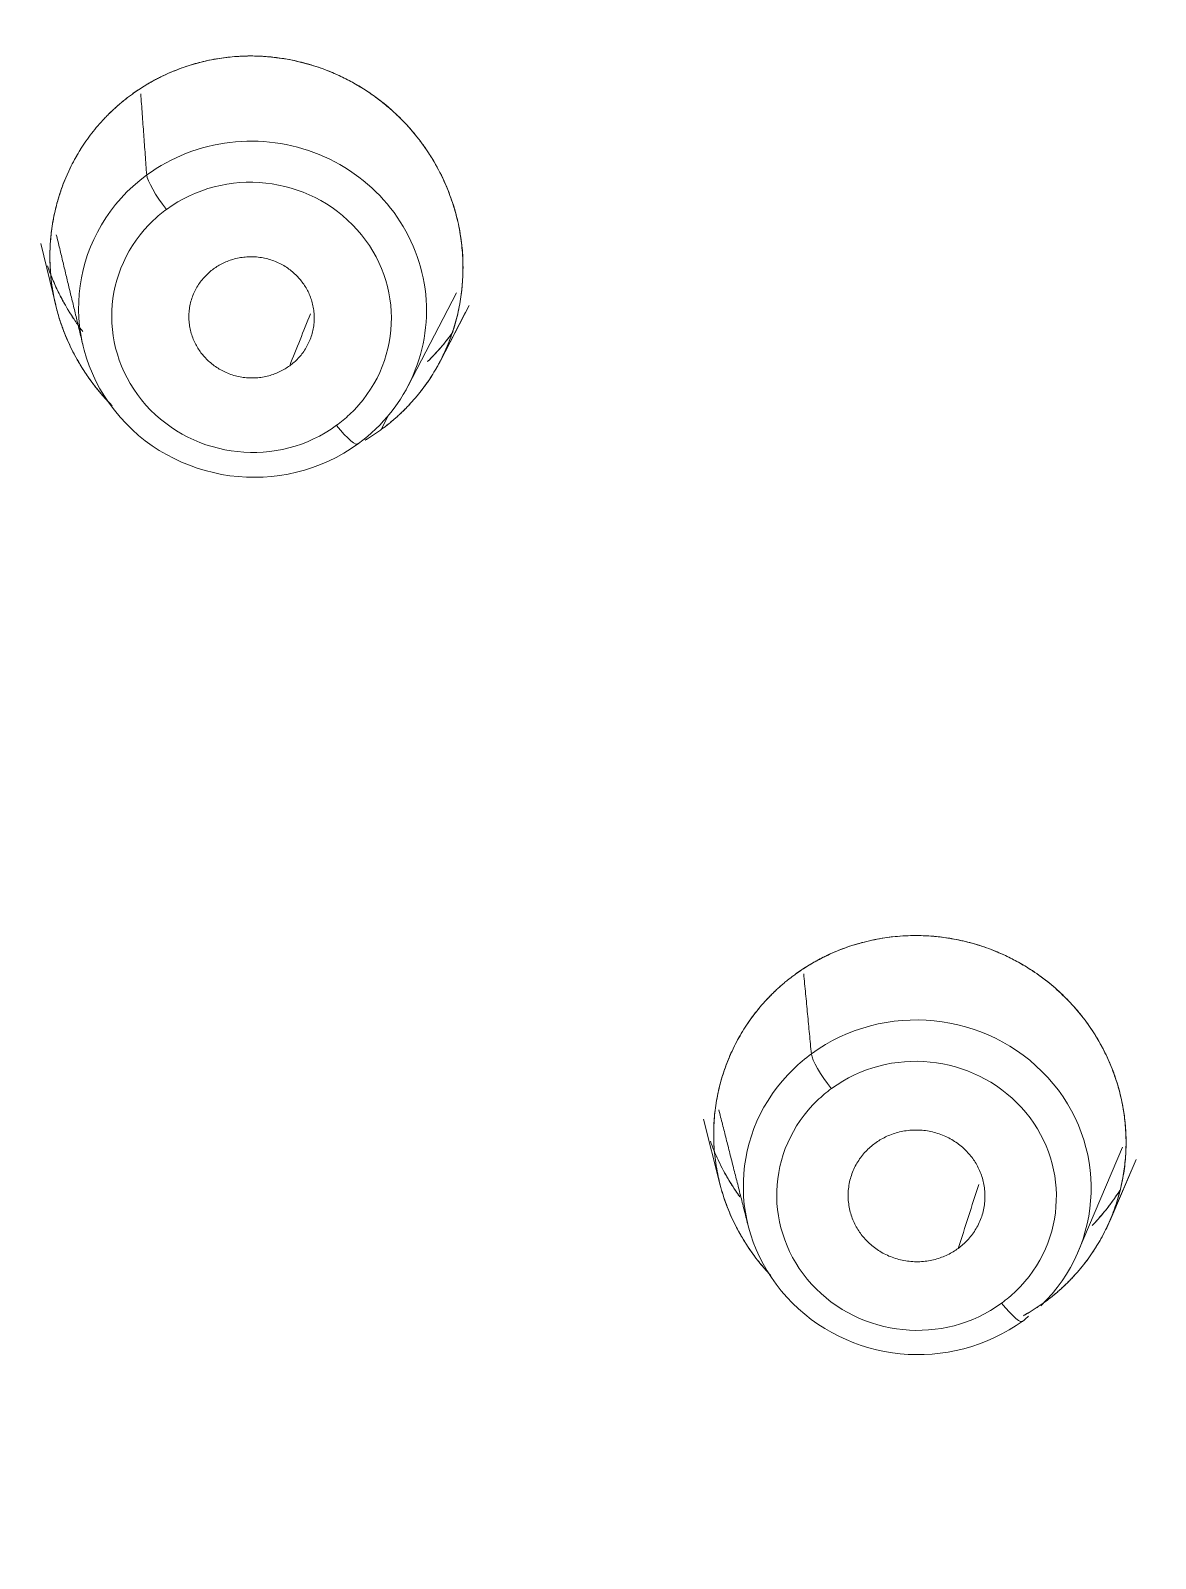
# Model space of a CAD drawing. Extents: x 6453 to 7582, y 0 to 827.
# Drawn here: x 6933.23 to 6943.08, y 513.7 to 527.08 of the extents above; entities that cross this region are included whole.
import ezdxf

# ---------------------------------------------------------------- set-up
doc = ezdxf.new("R2010")
doc.units = 0
doc.header["$LTSCALE"] = 30
doc.header["$MEASUREMENT"] = 0
doc.linetypes.add('HIDDEN2', pattern=[4.7625, 3.175, -1.5875])
doc.layers.add('1', color=7, linetype='CONTINUOUS')
doc.layers.add('2', color=1, linetype='HIDDEN2')

msp = doc.modelspace()

# ---------------------------------------------------------------- linework, layer by layer
at = {"layer": '1', "color": 7, "linetype": 'Continuous', "lineweight": 18}
for p, q in [((6933.317, 525.215), (6933.447, 524.675)), ((6933.317, 525.215), (6933.447, 524.675)), ((6936.535, 523.97), (6936.959, 524.785)), ((6936.818, 524.189), (6937.069, 524.672)), ((6936.818, 524.189), (6937.039, 524.614)), ((6936.811, 524.176), (6936.818, 524.189)), ((6936.302, 523.588), (6936.356, 523.703)), ((6936.302, 523.588), (6936.356, 523.703)), ((6936.356, 523.703), (6936.302, 523.588)), ((6936.356, 523.703), (6936.302, 523.588)), ((6939.124, 517.543), (6939.267, 516.978)), ((6939.124, 517.543), (6939.267, 516.978)), ((6942.407, 516.383), (6942.797, 517.298)), ((6942.684, 516.65), (6942.915, 517.191)), ((6942.689, 516.662), (6942.915, 517.191))]:
    msp.add_line(p, q, dxfattribs=at)
for centre, major_axis, ratio, start_param, end_param in [((6959.952, 496.519), (-59.628, 0), 0.953717, 3.141593, 6.283185), ((6959.952, 496.519), (-59.628, 0), 0.953717, 3.141593, 6.274276), ((6935.172, 524.64), (1.514, -0.185), 0.964895, 5.483605, 8.625198), ((6935.172, 524.64), (1.514, -0.185), 0.964895, 2.342013, 5.483605), ((6940.997, 516.947), (-1.52, 0.118), 0.961462, 2.434931, 5.440974), ((6940.997, 516.947), (-1.52, 0.118), 0.961462, 5.576523, 8.582567)]:
    msp.add_ellipse(centre, major_axis=major_axis, ratio=ratio, start_param=start_param, end_param=end_param, dxfattribs=at)
at = {"layer": '1', "color": 7, "linetype": 'Continuous', "lineweight": 13}
for centre, major_axis, ratio, start_param, end_param in [((6935.163, 524.569), (1.217, -0.149), 0.964895, 5.606381, 8.625198), ((6934.427, 525.593), (0.177, -0.242), 0.183058, 3.42653, 4.905143), ((6935.163, 524.569), (1.217, -0.149), 0.964895, 2.342013, 2.464788), ((6935.163, 524.569), (1.217, -0.149), 0.964895, 2.464788, 5.483605), ((6935.163, 524.569), (1.217, -0.149), 0.964895, 5.483605, 5.606381), ((6935.918, 523.701), (0.177, -0.242), 0.183058, 4.905143, 6.383756), ((6940.997, 516.947), (-1.52, 0.118), 0.961462, 5.440974, 5.576523), ((6940.252, 517.893), (-0.177, 0.242), 0.183058, 0.298315, 1.781003), ((6940.991, 516.872), (-1.222, 0.095), 0.961462, 2.434931, 5.440974), ((6940.991, 516.872), (-1.222, 0.095), 0.961462, 5.440974, 5.576523), ((6940.991, 516.872), (-1.222, 0.095), 0.961462, 5.576523, 8.582567), ((6940.991, 516.872), (-1.222, 0.095), 0.961462, 2.299381, 2.434931), ((6941.743, 516.014), (-0.177, 0.242), 0.183058, 1.781003, 3.263691)]:
    msp.add_ellipse(centre, major_axis=major_axis, ratio=ratio, start_param=start_param, end_param=end_param, dxfattribs=at)
at = {"layer": '1', "color": 7, "linetype": 'Continuous', "lineweight": 18}
for points, knots in [([(6962.419, 439.668), (6962.999, 439.691), (6964.676, 439.78), (6967.443, 440.04), (6970.703, 440.52), (6973.93, 441.172), (6977.115, 441.992), (6980.248, 442.979), (6983.318, 444.129), (6986.318, 445.439), (6989.237, 446.905), (6992.067, 448.523), (6994.799, 450.287), (6997.425, 452.192), (6999.937, 454.232), (7002.327, 456.402), (7004.588, 458.694), (7006.713, 461.101), (7008.695, 463.617), (7010.529, 466.233), (7012.208, 468.942), (7013.729, 471.735), (7015.085, 474.604), (7016.274, 477.54), (7017.291, 480.534), (7018.133, 483.576), (7018.799, 486.659), (7019.284, 489.772), (7019.59, 492.905), (7019.713, 496.05), (7019.655, 499.196), (7019.414, 502.335), (7018.993, 505.456), (7018.391, 508.55), (7017.612, 511.608), (7016.657, 514.62), (7015.53, 517.578), (7014.233, 520.471), (7012.77, 523.292), (7011.147, 526.031), (7009.368, 528.681), (7007.439, 531.234), (7005.364, 533.681), (7003.152, 536.015), (7000.807, 538.229), (6998.339, 540.316), (6995.753, 542.27), (6993.058, 544.085), (6990.263, 545.755), (6987.375, 547.276), (6984.403, 548.643), (6981.357, 549.85), (6978.245, 550.896), (6975.078, 551.776), (6971.865, 552.489), (6968.616, 553.031), (6965.34, 553.401), (6962.047, 553.598), (6958.749, 553.622), (6955.453, 553.471), (6952.172, 553.148), (6948.914, 552.652), (6945.69, 551.986), (6942.51, 551.151), (6939.382, 550.149), (6936.317, 548.985), (6933.324, 547.661), (6930.413, 546.181), (6927.591, 544.551), (6924.868, 542.774), (6922.252, 540.857), (6919.75, 538.805), (6917.371, 536.624), (6915.122, 534.322), (6913.01, 531.904), (6911.04, 529.379), (6909.22, 526.755), (6907.554, 524.038), (6906.048, 521.238), (6904.706, 518.363), (6903.532, 515.422), (6902.531, 512.423), (6901.704, 509.377), (6901.055, 506.291), (6900.585, 503.176), (6900.295, 500.041), (6900.188, 496.896), (6900.263, 493.75), (6900.519, 490.612), (6900.956, 487.493), (6901.573, 484.402), (6902.368, 481.348), (6903.339, 478.34), (6904.481, 475.388), (6905.793, 472.5), (6907.27, 469.686), (6908.907, 466.954), (6910.699, 464.313), (6912.642, 461.769), (6914.729, 459.332), (6916.953, 457.008), (6919.309, 454.805), (6921.788, 452.73), (6924.384, 450.788), (6927.088, 448.985), (6929.892, 447.328), (6932.788, 445.82), (6935.766, 444.468), (6938.818, 443.274), (6941.935, 442.243), (6945.107, 441.377), (6948.323, 440.68), (6951.575, 440.153), (6954.634, 439.822), (6956.606, 439.702), (6957.484, 439.668)], [0, 0, 0, 0, 0.004702, 0.013606, 0.022511, 0.031416, 0.040321, 0.049226, 0.058131, 0.067035, 0.07594, 0.084844, 0.093748, 0.102652, 0.111556, 0.120459, 0.129362, 0.138265, 0.147168, 0.15607, 0.164972, 0.173874, 0.182775, 0.191676, 0.200577, 0.209478, 0.218378, 0.227279, 0.236179, 0.245079, 0.253978, 0.262878, 0.271778, 0.280678, 0.289578, 0.298478, 0.307379, 0.316279, 0.32518, 0.334081, 0.342982, 0.351884, 0.360785, 0.369687, 0.37859, 0.387493, 0.396396, 0.405299, 0.414202, 0.423106, 0.43201, 0.440914, 0.449818, 0.458723, 0.467628, 0.476532, 0.485437, 0.494342, 0.503247, 0.512152, 0.521057, 0.529962, 0.538867, 0.547772, 0.556677, 0.565582, 0.574486, 0.583391, 0.592295, 0.601199, 0.610103, 0.619007, 0.62791, 0.636813, 0.645716, 0.654619, 0.663521, 0.672423, 0.681325, 0.690226, 0.699127, 0.708028, 0.716929, 0.725829, 0.734729, 0.743629, 0.752529, 0.761429, 0.770329, 0.779229, 0.788129, 0.797029, 0.805929, 0.814829, 0.82373, 0.832631, 0.841532, 0.850433, 0.859334, 0.868236, 0.877138, 0.886041, 0.894944, 0.903847, 0.91275, 0.921653, 0.930557, 0.939461, 0.948365, 0.95727, 0.966174, 0.975079, 0.983983, 0.992888, 1, 1, 1, 1]), ([(6995.778, 451.033), (6996.33, 451.416), (6997.748, 452.443), (6999.935, 454.234), (7002.327, 456.401), (7004.588, 458.694), (7006.713, 461.101), (7008.695, 463.617), (7010.529, 466.233), (7012.208, 468.942), (7013.729, 471.735), (7015.085, 474.604), (7016.274, 477.54), (7017.291, 480.534), (7018.133, 483.576), (7018.799, 486.659), (7019.284, 489.772), (7019.59, 492.905), (7019.713, 496.05), (7019.655, 499.196), (7019.414, 502.335), (7018.993, 505.456), (7018.391, 508.55), (7017.612, 511.608), (7016.657, 514.62), (7015.53, 517.578), (7014.233, 520.471), (7012.77, 523.292), (7011.147, 526.031), (7009.368, 528.681), (7007.439, 531.234), (7005.364, 533.681), (7003.152, 536.015), (7000.807, 538.229), (6998.339, 540.316), (6995.753, 542.27), (6993.058, 544.085), (6990.263, 545.755), (6987.375, 547.276), (6984.403, 548.643), (6981.357, 549.85), (6978.245, 550.896), (6975.078, 551.776), (6971.865, 552.489), (6968.616, 553.031), (6965.34, 553.401), (6962.047, 553.598), (6958.749, 553.622), (6955.453, 553.471), (6952.172, 553.148), (6948.914, 552.652), (6945.69, 551.986), (6942.51, 551.151), (6939.382, 550.149), (6936.317, 548.985), (6933.324, 547.661), (6930.413, 546.181), (6927.591, 544.551), (6924.868, 542.774), (6922.252, 540.857), (6919.75, 538.805), (6917.371, 536.624), (6915.122, 534.322), (6913.01, 531.904), (6911.04, 529.379), (6909.22, 526.755), (6907.554, 524.038), (6906.048, 521.238), (6904.706, 518.363), (6903.532, 515.422), (6902.531, 512.423), (6901.704, 509.377), (6901.055, 506.291), (6900.585, 503.176), (6900.295, 500.041), (6900.188, 496.896), (6900.263, 493.75), (6900.519, 490.612), (6900.956, 487.493), (6901.573, 484.402), (6902.368, 481.348), (6903.339, 478.34), (6904.481, 475.388), (6905.793, 472.5), (6907.27, 469.686), (6908.907, 466.954), (6910.699, 464.313), (6912.642, 461.769), (6914.729, 459.332), (6916.954, 457.009), (6919.307, 454.804), (6921.793, 452.736), (6923.685, 451.284), (6924.774, 450.56), (6924.962, 450.437)], [0, 0, 0, 0, 0.006833, 0.017845, 0.028856, 0.039868, 0.050878, 0.061889, 0.072899, 0.083908, 0.094918, 0.105926, 0.116935, 0.127943, 0.138951, 0.149959, 0.160966, 0.171973, 0.18298, 0.193987, 0.204994, 0.216001, 0.227008, 0.238016, 0.249023, 0.26003, 0.271038, 0.282046, 0.293055, 0.304063, 0.315072, 0.326082, 0.337091, 0.348102, 0.359112, 0.370123, 0.381134, 0.392146, 0.403157, 0.414169, 0.425182, 0.436194, 0.447207, 0.45822, 0.469233, 0.480246, 0.491259, 0.502272, 0.513286, 0.524299, 0.535313, 0.546326, 0.557339, 0.568352, 0.579365, 0.590378, 0.601391, 0.612403, 0.623416, 0.634428, 0.645439, 0.656451, 0.667462, 0.678472, 0.689483, 0.700493, 0.711502, 0.722512, 0.73352, 0.744529, 0.755537, 0.766545, 0.777553, 0.78856, 0.799567, 0.810574, 0.821581, 0.832588, 0.843595, 0.854602, 0.865609, 0.876617, 0.887624, 0.898632, 0.90964, 0.920649, 0.931657, 0.942666, 0.953676, 0.964686, 0.975696, 0.986706, 0.997717, 1, 1, 1, 1]), ([(6934.11, 526.52), (6934.116, 526.524), (6934.127, 526.532), (6934.145, 526.545), (6934.163, 526.557), (6934.181, 526.569), (6934.199, 526.581), (6934.217, 526.592), (6934.236, 526.604), (6934.254, 526.615), (6934.273, 526.626), (6934.292, 526.636), (6934.311, 526.647), (6934.33, 526.657), (6934.35, 526.667), (6934.369, 526.677), (6934.389, 526.686), (6934.429, 526.705), (6934.49, 526.731), (6934.573, 526.762), (6934.658, 526.789), (6934.774, 526.82), (6934.923, 526.847), (6935.106, 526.862), (6935.291, 526.857), (6935.537, 526.825), (6935.835, 526.742), (6936.11, 526.601), (6936.308, 526.458), (6936.447, 526.337), (6936.573, 526.203), (6936.685, 526.058), (6936.782, 525.904), (6936.862, 525.743), (6936.926, 525.577), (6936.973, 525.409), (6937.004, 525.24), (6937.018, 525.07), (6937.015, 524.899), (6936.997, 524.728), (6936.963, 524.559), (6936.912, 524.395), (6936.846, 524.238), (6936.778, 524.112), (6936.716, 524.017), (6936.667, 523.947), (6936.614, 523.88), (6936.568, 523.828), (6936.531, 523.788), (6936.504, 523.761), (6936.477, 523.734), (6936.449, 523.708), (6936.421, 523.683), (6936.392, 523.658), (6936.363, 523.634), (6936.333, 523.611), (6936.312, 523.596), (6936.302, 523.588)], [0, 0, 0, 0, 0.003842, 0.007683, 0.011523, 0.015363, 0.019203, 0.023044, 0.026887, 0.030731, 0.034577, 0.038427, 0.04228, 0.046136, 0.049998, 0.053864, 0.057735, 0.061612, 0.077337, 0.093022, 0.108703, 0.124414, 0.156734, 0.188882, 0.221179, 0.253947, 0.318961, 0.382775, 0.414658, 0.44671, 0.479079, 0.510956, 0.542579, 0.574412, 0.605411, 0.636029, 0.666086, 0.696092, 0.726326, 0.756672, 0.787413, 0.817744, 0.847972, 0.87841, 0.893597, 0.908758, 0.923932, 0.939159, 0.945952, 0.952729, 0.959493, 0.966247, 0.972995, 0.979741, 0.986488, 0.99324, 1, 1, 1, 1]), ([(6934.11, 526.52), (6934.116, 526.524), (6934.127, 526.532), (6934.145, 526.545), (6934.163, 526.557), (6934.181, 526.569), (6934.199, 526.581), (6934.217, 526.592), (6934.236, 526.604), (6934.254, 526.615), (6934.273, 526.626), (6934.292, 526.636), (6934.311, 526.647), (6934.33, 526.657), (6934.35, 526.667), (6934.369, 526.677), (6934.389, 526.686), (6934.429, 526.705), (6934.49, 526.731), (6934.573, 526.762), (6934.658, 526.789), (6934.774, 526.82), (6934.923, 526.847), (6935.106, 526.862), (6935.291, 526.857), (6935.537, 526.825), (6935.835, 526.742), (6936.11, 526.601), (6936.308, 526.458), (6936.447, 526.337), (6936.573, 526.203), (6936.685, 526.058), (6936.782, 525.904), (6936.862, 525.743), (6936.926, 525.577), (6936.973, 525.409), (6937.004, 525.24), (6937.018, 525.07), (6937.015, 524.899), (6936.997, 524.728), (6936.963, 524.559), (6936.912, 524.395), (6936.846, 524.238), (6936.778, 524.112), (6936.716, 524.017), (6936.667, 523.947), (6936.614, 523.88), (6936.568, 523.828), (6936.531, 523.788), (6936.504, 523.761), (6936.477, 523.734), (6936.449, 523.708), (6936.421, 523.683), (6936.392, 523.658), (6936.363, 523.634), (6936.333, 523.611), (6936.312, 523.596), (6936.302, 523.588)], [0, 0, 0, 0, 0.003842, 0.007683, 0.011523, 0.015363, 0.019203, 0.023044, 0.026887, 0.030731, 0.034577, 0.038427, 0.04228, 0.046136, 0.049998, 0.053864, 0.057735, 0.061612, 0.077337, 0.093022, 0.108703, 0.124414, 0.156734, 0.188882, 0.221179, 0.253947, 0.318961, 0.382775, 0.414658, 0.44671, 0.479079, 0.510956, 0.542579, 0.574412, 0.605411, 0.636029, 0.666086, 0.696092, 0.726326, 0.756672, 0.787413, 0.817744, 0.847972, 0.87841, 0.893597, 0.908758, 0.923932, 0.939159, 0.945952, 0.952729, 0.959493, 0.966247, 0.972995, 0.979741, 0.986488, 0.99324, 1, 1, 1, 1]), ([(6936.302, 523.588), (6936.308, 523.592), (6936.319, 523.6), (6936.336, 523.613), (6936.352, 523.626), (6936.369, 523.639), (6936.385, 523.653), (6936.401, 523.666), (6936.417, 523.68), (6936.433, 523.694), (6936.449, 523.708), (6936.465, 523.723), (6936.48, 523.737), (6936.495, 523.752), (6936.51, 523.767), (6936.525, 523.782), (6936.54, 523.798), (6936.569, 523.829), (6936.612, 523.878), (6936.666, 523.946), (6936.716, 524.016), (6936.776, 524.11), (6936.843, 524.233), (6936.909, 524.389), (6936.962, 524.555), (6936.996, 524.72), (6937.014, 524.884), (6937.018, 525.05), (6937.005, 525.226), (6936.976, 525.396), (6936.929, 525.569), (6936.862, 525.746), (6936.79, 525.887), (6936.727, 525.991), (6936.691, 526.046), (6936.654, 526.097), (6936.615, 526.148), (6936.566, 526.208), (6936.506, 526.275), (6936.438, 526.342), (6936.36, 526.414), (6936.264, 526.49), (6936.159, 526.563), (6936.047, 526.63), (6935.932, 526.688), (6935.797, 526.745), (6935.645, 526.795), (6935.491, 526.83), (6935.351, 526.85), (6935.216, 526.86), (6935.071, 526.859), (6934.944, 526.848), (6934.847, 526.833), (6934.775, 526.819), (6934.704, 526.802), (6934.609, 526.775), (6934.492, 526.734), (6934.388, 526.687), (6934.32, 526.652), (6934.283, 526.632), (6934.247, 526.611), (6934.212, 526.589), (6934.177, 526.567), (6934.143, 526.544), (6934.121, 526.528), (6934.11, 526.52)], [0, 0, 0, 0, 0.003718, 0.007442, 0.011172, 0.014908, 0.01865, 0.022398, 0.026152, 0.029912, 0.033678, 0.037451, 0.041229, 0.045013, 0.048804, 0.052601, 0.056404, 0.060213, 0.075562, 0.090903, 0.106236, 0.121564, 0.150723, 0.180683, 0.211788, 0.24327, 0.270324, 0.299188, 0.331211, 0.363876, 0.39005, 0.425478, 0.463229, 0.473394, 0.488926, 0.49775, 0.506324, 0.522855, 0.5385, 0.553185, 0.572821, 0.594131, 0.61712, 0.639697, 0.662303, 0.684936, 0.716041, 0.74609, 0.768221, 0.79008, 0.817577, 0.844268, 0.857153, 0.869792, 0.882788, 0.89593, 0.922298, 0.948559, 0.955995, 0.963402, 0.970779, 0.978128, 0.985448, 0.992738, 1, 1, 1, 1]), ([(6936.302, 523.588), (6936.308, 523.592), (6936.319, 523.6), (6936.336, 523.613), (6936.352, 523.626), (6936.369, 523.639), (6936.385, 523.653), (6936.401, 523.666), (6936.417, 523.68), (6936.433, 523.694), (6936.449, 523.708), (6936.465, 523.723), (6936.48, 523.737), (6936.495, 523.752), (6936.51, 523.767), (6936.525, 523.782), (6936.54, 523.798), (6936.569, 523.829), (6936.612, 523.878), (6936.666, 523.946), (6936.716, 524.016), (6936.776, 524.11), (6936.843, 524.233), (6936.909, 524.389), (6936.962, 524.555), (6936.996, 524.72), (6937.014, 524.884), (6937.018, 525.05), (6937.005, 525.226), (6936.976, 525.396), (6936.929, 525.569), (6936.862, 525.746), (6936.79, 525.887), (6936.727, 525.991), (6936.691, 526.046), (6936.654, 526.097), (6936.615, 526.148), (6936.566, 526.208), (6936.506, 526.275), (6936.438, 526.342), (6936.36, 526.414), (6936.264, 526.49), (6936.159, 526.563), (6936.047, 526.63), (6935.932, 526.688), (6935.797, 526.745), (6935.645, 526.795), (6935.491, 526.83), (6935.351, 526.85), (6935.216, 526.86), (6935.071, 526.859), (6934.944, 526.848), (6934.847, 526.833), (6934.775, 526.819), (6934.704, 526.802), (6934.609, 526.775), (6934.492, 526.734), (6934.388, 526.687), (6934.32, 526.652), (6934.283, 526.632), (6934.247, 526.611), (6934.212, 526.589), (6934.177, 526.567), (6934.143, 526.544), (6934.121, 526.528), (6934.11, 526.52)], [0, 0, 0, 0, 0.003718, 0.007442, 0.011172, 0.014908, 0.01865, 0.022398, 0.026152, 0.029912, 0.033678, 0.037451, 0.041229, 0.045013, 0.048804, 0.052601, 0.056404, 0.060213, 0.075562, 0.090903, 0.106236, 0.121564, 0.150723, 0.180683, 0.211788, 0.24327, 0.270324, 0.299188, 0.331211, 0.363876, 0.39005, 0.425478, 0.463229, 0.473394, 0.488926, 0.49775, 0.506324, 0.522855, 0.5385, 0.553185, 0.572821, 0.594131, 0.61712, 0.639697, 0.662303, 0.684936, 0.716041, 0.74609, 0.768221, 0.79008, 0.817577, 0.844268, 0.857153, 0.869792, 0.882788, 0.89593, 0.922298, 0.948559, 0.955995, 0.963402, 0.970779, 0.978128, 0.985448, 0.992738, 1, 1, 1, 1]), ([(6933.892, 523.846), (6933.891, 523.848), (6933.848, 523.894), (6933.769, 523.989), (6933.666, 524.14), (6933.577, 524.302), (6933.505, 524.472), (6933.45, 524.648), (6933.414, 524.828), (6933.395, 525.008), (6933.395, 525.189), (6933.413, 525.367), (6933.448, 525.542), (6933.5, 525.71), (6933.567, 525.871), (6933.637, 525.999), (6933.699, 526.095), (6933.749, 526.165), (6933.802, 526.232), (6933.849, 526.285), (6933.888, 526.327), (6933.917, 526.356), (6933.948, 526.386), (6933.979, 526.414), (6934.011, 526.442), (6934.043, 526.468), (6934.076, 526.495), (6934.098, 526.511), (6934.11, 526.52)], [0, 0, 0, 0, 0.001958, 0.0613, 0.121262, 0.18174, 0.242248, 0.302704, 0.362722, 0.422891, 0.482177, 0.541604, 0.60024, 0.658756, 0.716528, 0.774344, 0.802814, 0.831226, 0.859639, 0.888112, 0.902136, 0.916135, 0.930116, 0.944087, 0.958053, 0.972023, 0.986003, 1, 1, 1, 1]), ([(6934.11, 526.52), (6934.104, 526.516), (6934.093, 526.507), (6934.076, 526.495), (6934.06, 526.482), (6934.044, 526.469), (6934.027, 526.456), (6934.011, 526.442), (6933.996, 526.428), (6933.98, 526.415), (6933.964, 526.4), (6933.949, 526.386), (6933.933, 526.372), (6933.918, 526.357), (6933.903, 526.342), (6933.888, 526.327), (6933.874, 526.312), (6933.844, 526.28), (6933.802, 526.232), (6933.749, 526.165), (6933.699, 526.095), (6933.638, 526.001), (6933.57, 525.876), (6933.502, 525.717), (6933.449, 525.547), (6933.414, 525.377), (6933.396, 525.209), (6933.394, 525.034), (6933.41, 524.845), (6933.445, 524.672), (6933.487, 524.527), (6933.53, 524.412), (6933.574, 524.314), (6933.619, 524.225), (6933.671, 524.135), (6933.723, 524.055), (6933.768, 523.995), (6933.796, 523.958), (6933.831, 523.915), (6933.879, 523.86), (6933.92, 523.816), (6933.942, 523.794)], [0, 0, 0, 0, 0.006745, 0.013501, 0.020268, 0.027046, 0.033834, 0.040633, 0.047443, 0.054264, 0.061095, 0.067938, 0.074791, 0.081655, 0.08853, 0.095416, 0.102312, 0.10922, 0.137044, 0.164859, 0.192665, 0.220463, 0.274523, 0.330379, 0.388638, 0.447845, 0.497995, 0.55309, 0.616428, 0.681241, 0.722444, 0.761846, 0.799452, 0.825433, 0.857777, 0.898647, 0.917162, 0.929698, 0.942761, 0.970538, 1, 1, 1, 1]), ([(6933.892, 523.846), (6933.891, 523.848), (6933.848, 523.894), (6933.769, 523.989), (6933.666, 524.14), (6933.577, 524.302), (6933.505, 524.472), (6933.45, 524.648), (6933.414, 524.828), (6933.395, 525.008), (6933.395, 525.189), (6933.413, 525.367), (6933.448, 525.542), (6933.5, 525.71), (6933.567, 525.871), (6933.637, 525.999), (6933.699, 526.095), (6933.749, 526.165), (6933.802, 526.232), (6933.849, 526.285), (6933.888, 526.327), (6933.917, 526.356), (6933.948, 526.386), (6933.979, 526.414), (6934.011, 526.442), (6934.043, 526.468), (6934.076, 526.495), (6934.098, 526.511), (6934.11, 526.52)], [0, 0, 0, 0, 0.001958, 0.0613, 0.121262, 0.18174, 0.242248, 0.302704, 0.362722, 0.422891, 0.482177, 0.541604, 0.60024, 0.658756, 0.716528, 0.774344, 0.802814, 0.831226, 0.859639, 0.888112, 0.902136, 0.916135, 0.930116, 0.944087, 0.958053, 0.972023, 0.986003, 1, 1, 1, 1]), ([(6934.11, 526.52), (6934.104, 526.516), (6934.093, 526.507), (6934.076, 526.495), (6934.06, 526.482), (6934.044, 526.469), (6934.027, 526.456), (6934.011, 526.442), (6933.996, 526.428), (6933.98, 526.415), (6933.964, 526.4), (6933.949, 526.386), (6933.933, 526.372), (6933.918, 526.357), (6933.903, 526.342), (6933.888, 526.327), (6933.874, 526.312), (6933.844, 526.28), (6933.802, 526.232), (6933.749, 526.165), (6933.699, 526.095), (6933.638, 526.001), (6933.57, 525.876), (6933.502, 525.717), (6933.449, 525.547), (6933.414, 525.377), (6933.396, 525.209), (6933.394, 525.034), (6933.41, 524.845), (6933.445, 524.672), (6933.487, 524.527), (6933.53, 524.412), (6933.574, 524.314), (6933.619, 524.225), (6933.671, 524.135), (6933.723, 524.055), (6933.768, 523.995), (6933.796, 523.958), (6933.831, 523.915), (6933.879, 523.86), (6933.92, 523.816), (6933.942, 523.794)], [0, 0, 0, 0, 0.006745, 0.013501, 0.020268, 0.027046, 0.033834, 0.040633, 0.047443, 0.054264, 0.061095, 0.067938, 0.074791, 0.081655, 0.08853, 0.095416, 0.102312, 0.10922, 0.137044, 0.164859, 0.192665, 0.220463, 0.274523, 0.330379, 0.388638, 0.447845, 0.497995, 0.55309, 0.616428, 0.681241, 0.722444, 0.761846, 0.799452, 0.825433, 0.857777, 0.898647, 0.917162, 0.929698, 0.942761, 0.970538, 1, 1, 1, 1]), ([(6933.374, 525.02), (6933.382, 524.997), (6933.406, 524.932), (6933.434, 524.868), (6933.453, 524.826)], [0, 0, 0, 0, 0.346536, 1, 1, 1, 1]), ([(6933.41, 524.924), (6933.435, 524.863), (6933.492, 524.741), (6933.561, 524.623), (6933.599, 524.565), (6933.599, 524.565)], [0, 0, 0, 0, 0.488032, 0.995532, 1, 1, 1, 1]), ([(6933.526, 524.683), (6933.521, 524.693), (6933.51, 524.713), (6933.498, 524.735), (6933.488, 524.754), (6933.473, 524.784), (6933.458, 524.816), (6933.445, 524.842), (6933.444, 524.846)], [0, 0, 0, 0, 0.176492, 0.379526, 0.415448, 0.518926, 0.931237, 1, 1, 1, 1]), ([(6933.683, 524.445), (6933.681, 524.448), (6933.669, 524.465), (6933.635, 524.511), (6933.585, 524.584), (6933.531, 524.673), (6933.488, 524.753), (6933.463, 524.805), (6933.452, 524.827)], [0, 0, 0, 0, 0.018697, 0.142739, 0.383974, 0.615233, 0.835544, 1, 1, 1, 1]), ([(6936.705, 524.181), (6936.708, 524.184), (6936.716, 524.192), (6936.73, 524.206), (6936.745, 524.222), (6936.761, 524.238), (6936.793, 524.272), (6936.84, 524.325), (6936.89, 524.389), (6936.92, 524.429), (6936.93, 524.444)], [0, 0, 0, 0, 0.037137, 0.101202, 0.165336, 0.22955, 0.293853, 0.569942, 0.845323, 1, 1, 1, 1]), ([(6936.705, 524.181), (6936.709, 524.185), (6936.718, 524.194), (6936.732, 524.208), (6936.748, 524.224), (6936.779, 524.256), (6936.824, 524.307), (6936.876, 524.37), (6936.906, 524.411), (6936.919, 524.428)], [0, 0, 0, 0, 0.046803, 0.115427, 0.184113, 0.252871, 0.530414, 0.807256, 1, 1, 1, 1]), ([(6936.302, 523.588), (6936.296, 523.584), (6936.285, 523.575), (6936.267, 523.563), (6936.25, 523.551), (6936.232, 523.539), (6936.214, 523.527), (6936.196, 523.516), (6936.177, 523.505), (6936.165, 523.497), (6936.159, 523.494)], [0, 0, 0, 0, 0.125412, 0.250727, 0.375966, 0.50115, 0.626301, 0.751439, 0.876585, 1, 1, 1, 1]), ([(6936.159, 523.494), (6936.16, 523.494), (6936.172, 523.502), (6936.197, 523.517), (6936.233, 523.54), (6936.268, 523.563), (6936.291, 523.58), (6936.302, 523.588)], [0, 0, 0, 0, 0.009287, 0.258144, 0.506212, 0.753496, 1, 1, 1, 1]), ([(6936.302, 523.588), (6936.296, 523.584), (6936.285, 523.575), (6936.267, 523.563), (6936.25, 523.551), (6936.232, 523.539), (6936.214, 523.527), (6936.196, 523.516), (6936.177, 523.505), (6936.165, 523.497), (6936.159, 523.494)], [0, 0, 0, 0, 0.125412, 0.250727, 0.375966, 0.50115, 0.626301, 0.751439, 0.876585, 1, 1, 1, 1]), ([(6936.159, 523.494), (6936.16, 523.494), (6936.172, 523.502), (6936.197, 523.517), (6936.233, 523.54), (6936.268, 523.563), (6936.291, 523.58), (6936.302, 523.588)], [0, 0, 0, 0, 0.009287, 0.258144, 0.506212, 0.753496, 1, 1, 1, 1]), ([(6942.118, 515.944), (6942.123, 515.948), (6942.135, 515.956), (6942.151, 515.969), (6942.168, 515.982), (6942.184, 515.995), (6942.201, 516.008), (6942.217, 516.022), (6942.233, 516.036), (6942.249, 516.05), (6942.265, 516.064), (6942.28, 516.078), (6942.296, 516.093), (6942.311, 516.108), (6942.326, 516.123), (6942.341, 516.138), (6942.356, 516.154), (6942.385, 516.185), (6942.428, 516.234), (6942.481, 516.302), (6942.532, 516.372), (6942.591, 516.465), (6942.657, 516.586), (6942.722, 516.739), (6942.773, 516.901), (6942.807, 517.063), (6942.825, 517.223), (6942.829, 517.386), (6942.816, 517.56), (6942.787, 517.726), (6942.74, 517.896), (6942.674, 518.069), (6942.601, 518.208), (6942.539, 518.309), (6942.501, 518.365), (6942.463, 518.417), (6942.422, 518.47), (6942.372, 518.529), (6942.313, 518.592), (6942.233, 518.671), (6942.121, 518.766), (6941.986, 518.86), (6941.857, 518.935), (6941.742, 518.991), (6941.61, 519.045), (6941.462, 519.092), (6941.308, 519.126), (6941.165, 519.145), (6940.976, 519.157), (6940.735, 519.144), (6940.518, 519.096), (6940.38, 519.05), (6940.31, 519.024), (6940.24, 518.995), (6940.182, 518.967), (6940.135, 518.943), (6940.098, 518.922), (6940.062, 518.901), (6940.026, 518.879), (6939.991, 518.857), (6939.956, 518.833), (6939.934, 518.817), (6939.923, 518.809)], [0, 0, 0, 0, 0.003751, 0.007509, 0.011272, 0.015042, 0.018818, 0.0226, 0.026388, 0.030183, 0.033983, 0.03779, 0.041603, 0.045423, 0.049248, 0.05308, 0.056918, 0.060762, 0.076255, 0.091738, 0.107213, 0.122681, 0.151593, 0.181286, 0.212094, 0.243267, 0.270317, 0.299133, 0.33105, 0.363575, 0.389412, 0.425393, 0.462562, 0.472658, 0.488638, 0.498103, 0.507115, 0.524004, 0.539274, 0.552815, 0.583173, 0.61682, 0.639363, 0.661835, 0.684235, 0.71456, 0.743407, 0.767061, 0.790549, 0.843621, 0.894232, 0.907608, 0.920969, 0.934316, 0.947649, 0.955208, 0.96274, 0.970246, 0.977724, 0.985176, 0.992602, 1, 1, 1, 1]), ([(6942.118, 515.944), (6942.123, 515.948), (6942.135, 515.956), (6942.151, 515.969), (6942.168, 515.982), (6942.184, 515.995), (6942.201, 516.008), (6942.217, 516.022), (6942.233, 516.036), (6942.249, 516.05), (6942.265, 516.064), (6942.28, 516.078), (6942.296, 516.093), (6942.311, 516.108), (6942.326, 516.123), (6942.341, 516.138), (6942.356, 516.154), (6942.385, 516.185), (6942.428, 516.234), (6942.481, 516.302), (6942.532, 516.372), (6942.591, 516.465), (6942.657, 516.586), (6942.722, 516.739), (6942.773, 516.901), (6942.807, 517.063), (6942.825, 517.223), (6942.829, 517.386), (6942.816, 517.56), (6942.787, 517.726), (6942.74, 517.896), (6942.674, 518.069), (6942.601, 518.208), (6942.539, 518.309), (6942.501, 518.365), (6942.463, 518.417), (6942.422, 518.47), (6942.372, 518.529), (6942.313, 518.592), (6942.233, 518.671), (6942.121, 518.766), (6941.986, 518.86), (6941.857, 518.935), (6941.742, 518.991), (6941.61, 519.045), (6941.462, 519.092), (6941.308, 519.126), (6941.165, 519.145), (6940.976, 519.157), (6940.735, 519.144), (6940.518, 519.096), (6940.38, 519.05), (6940.31, 519.024), (6940.24, 518.995), (6940.182, 518.967), (6940.135, 518.943), (6940.098, 518.922), (6940.062, 518.901), (6940.026, 518.879), (6939.991, 518.857), (6939.956, 518.833), (6939.934, 518.817), (6939.923, 518.809)], [0, 0, 0, 0, 0.003751, 0.007509, 0.011272, 0.015042, 0.018818, 0.0226, 0.026388, 0.030183, 0.033983, 0.03779, 0.041603, 0.045423, 0.049248, 0.05308, 0.056918, 0.060762, 0.076255, 0.091738, 0.107213, 0.122681, 0.151593, 0.181286, 0.212094, 0.243267, 0.270317, 0.299133, 0.33105, 0.363575, 0.389412, 0.425393, 0.462562, 0.472658, 0.488638, 0.498103, 0.507115, 0.524004, 0.539274, 0.552815, 0.583173, 0.61682, 0.639363, 0.661835, 0.684235, 0.71456, 0.743407, 0.767061, 0.790549, 0.843621, 0.894232, 0.907608, 0.920969, 0.934316, 0.947649, 0.955208, 0.96274, 0.970246, 0.977724, 0.985176, 0.992602, 1, 1, 1, 1]), ([(6939.923, 518.809), (6939.928, 518.813), (6939.94, 518.822), (6939.957, 518.834), (6939.975, 518.846), (6939.992, 518.858), (6940.01, 518.869), (6940.028, 518.881), (6940.046, 518.892), (6940.065, 518.903), (6940.083, 518.913), (6940.101, 518.924), (6940.12, 518.934), (6940.139, 518.944), (6940.158, 518.954), (6940.177, 518.964), (6940.196, 518.973), (6940.215, 518.982), (6940.256, 519.001), (6940.318, 519.028), (6940.403, 519.059), (6940.49, 519.085), (6940.607, 519.115), (6940.757, 519.141), (6940.938, 519.155), (6941.119, 519.151), (6941.298, 519.128), (6941.475, 519.089), (6941.646, 519.033), (6941.811, 518.96), (6941.97, 518.872), (6942.119, 518.768), (6942.257, 518.649), (6942.384, 518.518), (6942.496, 518.377), (6942.593, 518.226), (6942.673, 518.068), (6942.737, 517.904), (6942.784, 517.739), (6942.815, 517.571), (6942.829, 517.403), (6942.827, 517.236), (6942.809, 517.07), (6942.775, 516.906), (6942.725, 516.747), (6942.66, 516.592), (6942.593, 516.468), (6942.532, 516.373), (6942.483, 516.303), (6942.43, 516.237), (6942.384, 516.184), (6942.347, 516.145), (6942.321, 516.117), (6942.293, 516.091), (6942.266, 516.065), (6942.237, 516.039), (6942.208, 516.014), (6942.179, 515.99), (6942.148, 515.967), (6942.128, 515.951), (6942.118, 515.944)], [0, 0, 0, 0, 0.003802, 0.0076, 0.011396, 0.01519, 0.018982, 0.022774, 0.026564, 0.030354, 0.034144, 0.037935, 0.041727, 0.045521, 0.049317, 0.053115, 0.056916, 0.060721, 0.064529, 0.08064, 0.096723, 0.112813, 0.128946, 0.161045, 0.193129, 0.224896, 0.256654, 0.288255, 0.31984, 0.35162, 0.383225, 0.415206, 0.447226, 0.479499, 0.511374, 0.542993, 0.574614, 0.605649, 0.636433, 0.666698, 0.696891, 0.726887, 0.756741, 0.786747, 0.81672, 0.847029, 0.877323, 0.892616, 0.90787, 0.923126, 0.938426, 0.94529, 0.95214, 0.958979, 0.965811, 0.97264, 0.979469, 0.986303, 0.993146, 1, 1, 1, 1]), ([(6939.923, 518.809), (6939.928, 518.813), (6939.94, 518.822), (6939.957, 518.834), (6939.975, 518.846), (6939.992, 518.858), (6940.01, 518.869), (6940.028, 518.881), (6940.046, 518.892), (6940.065, 518.903), (6940.083, 518.913), (6940.101, 518.924), (6940.12, 518.934), (6940.139, 518.944), (6940.158, 518.954), (6940.177, 518.964), (6940.196, 518.973), (6940.215, 518.982), (6940.256, 519.001), (6940.318, 519.028), (6940.403, 519.059), (6940.49, 519.085), (6940.607, 519.115), (6940.757, 519.141), (6940.938, 519.155), (6941.119, 519.151), (6941.298, 519.128), (6941.475, 519.089), (6941.646, 519.033), (6941.811, 518.96), (6941.97, 518.872), (6942.119, 518.768), (6942.257, 518.649), (6942.384, 518.518), (6942.496, 518.377), (6942.593, 518.226), (6942.673, 518.068), (6942.737, 517.904), (6942.784, 517.739), (6942.815, 517.571), (6942.829, 517.403), (6942.827, 517.236), (6942.809, 517.07), (6942.775, 516.906), (6942.725, 516.747), (6942.66, 516.592), (6942.593, 516.468), (6942.532, 516.373), (6942.483, 516.303), (6942.43, 516.237), (6942.384, 516.184), (6942.347, 516.145), (6942.321, 516.117), (6942.293, 516.091), (6942.266, 516.065), (6942.237, 516.039), (6942.208, 516.014), (6942.179, 515.99), (6942.148, 515.967), (6942.128, 515.951), (6942.118, 515.944)], [0, 0, 0, 0, 0.003802, 0.0076, 0.011396, 0.01519, 0.018982, 0.022774, 0.026564, 0.030354, 0.034144, 0.037935, 0.041727, 0.045521, 0.049317, 0.053115, 0.056916, 0.060721, 0.064529, 0.08064, 0.096723, 0.112813, 0.128946, 0.161045, 0.193129, 0.224896, 0.256654, 0.288255, 0.31984, 0.35162, 0.383225, 0.415206, 0.447226, 0.479499, 0.511374, 0.542993, 0.574614, 0.605649, 0.636433, 0.666698, 0.696891, 0.726887, 0.756741, 0.786747, 0.81672, 0.847029, 0.877323, 0.892616, 0.90787, 0.923126, 0.938426, 0.94529, 0.95214, 0.958979, 0.965811, 0.97264, 0.979469, 0.986303, 0.993146, 1, 1, 1, 1]), ([(6939.687, 516.203), (6939.656, 516.237), (6939.587, 516.318), (6939.491, 516.454), (6939.402, 516.61), (6939.329, 516.774), (6939.274, 516.943), (6939.235, 517.117), (6939.214, 517.292), (6939.211, 517.467), (6939.226, 517.642), (6939.257, 517.813), (6939.306, 517.981), (6939.371, 518.142), (6939.439, 518.27), (6939.5, 518.368), (6939.55, 518.44), (6939.604, 518.509), (6939.651, 518.563), (6939.688, 518.603), (6939.716, 518.631), (6939.743, 518.659), (6939.772, 518.685), (6939.801, 518.711), (6939.83, 518.737), (6939.861, 518.762), (6939.891, 518.786), (6939.912, 518.801), (6939.923, 518.809)], [0, 0, 0, 0, 0.046607, 0.106515, 0.167049, 0.227176, 0.287382, 0.34705, 0.40694, 0.466246, 0.525782, 0.584978, 0.644134, 0.703212, 0.762335, 0.791964, 0.821562, 0.851194, 0.880921, 0.894211, 0.907473, 0.920714, 0.933938, 0.947151, 0.960358, 0.973565, 0.986777, 1, 1, 1, 1]), ([(6939.687, 516.203), (6939.656, 516.237), (6939.587, 516.318), (6939.491, 516.454), (6939.402, 516.61), (6939.329, 516.774), (6939.274, 516.943), (6939.235, 517.117), (6939.214, 517.292), (6939.211, 517.467), (6939.226, 517.642), (6939.257, 517.813), (6939.306, 517.981), (6939.371, 518.142), (6939.439, 518.27), (6939.5, 518.368), (6939.55, 518.44), (6939.604, 518.509), (6939.651, 518.563), (6939.688, 518.603), (6939.716, 518.631), (6939.743, 518.659), (6939.772, 518.685), (6939.801, 518.711), (6939.83, 518.737), (6939.861, 518.762), (6939.891, 518.786), (6939.912, 518.801), (6939.923, 518.809)], [0, 0, 0, 0, 0.046607, 0.106515, 0.167049, 0.227176, 0.287382, 0.34705, 0.40694, 0.466246, 0.525782, 0.584978, 0.644134, 0.703212, 0.762335, 0.791964, 0.821562, 0.851194, 0.880921, 0.894211, 0.907473, 0.920714, 0.933938, 0.947151, 0.960358, 0.973565, 0.986777, 1, 1, 1, 1]), ([(6939.923, 518.809), (6939.917, 518.805), (6939.905, 518.796), (6939.888, 518.783), (6939.871, 518.77), (6939.855, 518.757), (6939.838, 518.743), (6939.821, 518.729), (6939.805, 518.715), (6939.789, 518.701), (6939.773, 518.686), (6939.757, 518.671), (6939.741, 518.656), (6939.725, 518.641), (6939.71, 518.625), (6939.695, 518.61), (6939.68, 518.594), (6939.65, 518.561), (6939.606, 518.511), (6939.552, 518.442), (6939.501, 518.369), (6939.44, 518.273), (6939.374, 518.148), (6939.309, 517.989), (6939.258, 517.82), (6939.227, 517.652), (6939.212, 517.486), (6939.213, 517.317), (6939.232, 517.134), (6939.272, 516.947), (6939.33, 516.772), (6939.388, 516.641), (6939.443, 516.539), (6939.504, 516.436), (6939.589, 516.316), (6939.668, 516.223), (6939.709, 516.179), (6939.715, 516.173)], [0, 0, 0, 0, 0.007149, 0.014311, 0.021487, 0.028676, 0.035877, 0.043093, 0.050321, 0.057563, 0.064818, 0.072086, 0.079367, 0.086662, 0.09397, 0.101291, 0.108625, 0.115973, 0.145594, 0.17522, 0.20485, 0.234483, 0.289869, 0.347162, 0.407013, 0.467865, 0.518543, 0.574047, 0.637892, 0.703066, 0.764415, 0.821789, 0.845582, 0.879591, 0.940639, 0.991229, 1, 1, 1, 1]), ([(6939.923, 518.809), (6939.917, 518.805), (6939.905, 518.796), (6939.888, 518.783), (6939.871, 518.77), (6939.855, 518.757), (6939.838, 518.743), (6939.821, 518.729), (6939.805, 518.715), (6939.789, 518.701), (6939.773, 518.686), (6939.757, 518.671), (6939.741, 518.656), (6939.725, 518.641), (6939.71, 518.625), (6939.695, 518.61), (6939.68, 518.594), (6939.65, 518.561), (6939.606, 518.511), (6939.552, 518.442), (6939.501, 518.369), (6939.44, 518.273), (6939.374, 518.148), (6939.309, 517.989), (6939.258, 517.82), (6939.227, 517.652), (6939.212, 517.486), (6939.213, 517.317), (6939.232, 517.134), (6939.272, 516.947), (6939.33, 516.772), (6939.388, 516.641), (6939.443, 516.539), (6939.504, 516.436), (6939.589, 516.316), (6939.668, 516.223), (6939.709, 516.179), (6939.715, 516.173)], [0, 0, 0, 0, 0.007149, 0.014311, 0.021487, 0.028676, 0.035877, 0.043093, 0.050321, 0.057563, 0.064818, 0.072086, 0.079367, 0.086662, 0.09397, 0.101291, 0.108625, 0.115973, 0.145594, 0.17522, 0.20485, 0.234483, 0.289869, 0.347162, 0.407013, 0.467865, 0.518543, 0.574047, 0.637892, 0.703066, 0.764415, 0.821789, 0.845582, 0.879591, 0.940639, 0.991229, 1, 1, 1, 1]), ([(6939.184, 517.351), (6939.193, 517.324), (6939.228, 517.236), (6939.297, 517.09), (6939.378, 516.955), (6939.43, 516.882), (6939.443, 516.864)], [0, 0, 0, 0, 0.152112, 0.514611, 0.879936, 1, 1, 1, 1]), ([(6939.252, 517.186), (6939.267, 517.154), (6939.314, 517.062), (6939.378, 516.955), (6939.43, 516.882), (6939.443, 516.864)], [0, 0, 0, 0, 0.28292, 0.822625, 1, 1, 1, 1]), ([(6939.443, 516.863), (6939.424, 516.888), (6939.389, 516.94), (6939.341, 517.016), (6939.295, 517.098), (6939.267, 517.154), (6939.252, 517.185)], [0, 0, 0, 0, 0.249348, 0.501612, 0.718477, 1, 1, 1, 1]), ([(6939.443, 516.863), (6939.424, 516.888), (6939.389, 516.94), (6939.341, 517.016), (6939.295, 517.098), (6939.267, 517.154), (6939.252, 517.185)], [0, 0, 0, 0, 0.249348, 0.501612, 0.718477, 1, 1, 1, 1]), ([(6942.53, 516.612), (6942.543, 516.625), (6942.574, 516.658), (6942.621, 516.712), (6942.671, 516.774), (6942.722, 516.843), (6942.755, 516.892), (6942.773, 516.92)], [0, 0, 0, 0, 0.142379, 0.343964, 0.545411, 0.747117, 1, 1, 1, 1]), ([(6942.551, 516.635), (6942.554, 516.637), (6942.578, 516.663), (6942.622, 516.713), (6942.681, 516.787), (6942.73, 516.856), (6942.76, 516.9), (6942.772, 516.919)], [0, 0, 0, 0, 0.03321, 0.294059, 0.554217, 0.814401, 1, 1, 1, 1]), ([(6942.118, 515.944), (6942.112, 515.94), (6942.101, 515.931), (6942.083, 515.919), (6942.066, 515.907), (6942.048, 515.895), (6942.031, 515.884), (6942.013, 515.873), (6941.995, 515.862), (6941.977, 515.851), (6941.959, 515.84), (6941.942, 515.83), (6941.931, 515.825), (6941.927, 515.822)], [0, 0, 0, 0, 0.093304, 0.186527, 0.279685, 0.372795, 0.46587, 0.558928, 0.651984, 0.745054, 0.838154, 0.931298, 1, 1, 1, 1]), ([(6942.118, 515.944), (6942.112, 515.94), (6942.101, 515.931), (6942.083, 515.919), (6942.066, 515.907), (6942.048, 515.895), (6942.031, 515.884), (6942.013, 515.873), (6941.995, 515.862), (6941.977, 515.851), (6941.959, 515.84), (6941.942, 515.83), (6941.931, 515.825), (6941.927, 515.822)], [0, 0, 0, 0, 0.093304, 0.186527, 0.279685, 0.372795, 0.46587, 0.558928, 0.651984, 0.745054, 0.838154, 0.931298, 1, 1, 1, 1]), ([(6941.927, 515.822), (6941.932, 515.825), (6941.949, 515.834), (6941.978, 515.851), (6942.014, 515.873), (6942.049, 515.896), (6942.084, 515.919), (6942.106, 515.936), (6942.118, 515.944)], [0, 0, 0, 0, 0.07472, 0.260931, 0.446563, 0.631617, 0.816096, 1, 1, 1, 1])]:
    msp.add_open_spline(points, degree=3, knots=knots, dxfattribs=at)
for points, weights, knots in [([(7019.58, 496.519), (7019.58, 553.388), (6959.952, 553.388), (6900.323, 553.388), (6900.323, 496.519)], [1, 0.707106781187, 1, 0.707106781187, 1], [0, 0, 0, 0.5, 0.5, 1, 1, 1]), ([(7019.58, 496.519), (7019.58, 553.388), (6959.952, 553.388), (6900.852, 553.388), (6900.326, 497.026)], [1, 0.707106781187, 1, 0.708948655878, 0.996339416072], [0, 0, 0, 0.501577, 0.501577, 1, 1, 1]), ([(6934.829, 524.993), (6935.265, 525.313), (6935.599, 524.888), (6935.934, 524.464), (6935.497, 524.145)], [1, 0.707106781189, 1, 0.707106781189, 1], [0, 0, 0, 0.5, 0.5, 1, 1, 1]), ([(6934.829, 524.993), (6934.392, 524.674), (6934.727, 524.25), (6935.061, 523.825), (6935.497, 524.145)], [1, 0.707106781184, 1, 0.707106781184, 1], [0, 0, 0, 0.5, 0.5, 1, 1, 1]), ([(6940.626, 517.332), (6941.102, 517.68), (6941.467, 517.22), (6941.832, 516.76), (6941.356, 516.412)], [1, 0.707106781195, 1, 0.707106781195, 1], [0, 0, 0, 0.5, 0.5, 1, 1, 1]), ([(6941.356, 516.412), (6940.88, 516.063), (6940.515, 516.523), (6940.15, 516.983), (6940.626, 517.332)], [1, 0.707106781187, 1, 0.707106781187, 1], [0, 0, 0, 0.5, 0.5, 1, 1, 1])]:
    msp.add_rational_spline(points, weights, degree=2, knots=knots, dxfattribs=at)
at = {"layer": '1', "color": 7, "linetype": 'Continuous', "lineweight": 13}
for points, degree in [([(6934.244, 525.816), (6934.192, 526.528)], 1), ([(6935.497, 524.145), (6935.558, 524.297), (6935.618, 524.448), (6935.679, 524.6)], 3), ([(6940.069, 518.115), (6940.002, 518.818)], 1), ([(6941.356, 516.412), (6941.416, 516.598), (6941.476, 516.784), (6941.536, 516.97)], 3)]:
    msp.add_open_spline(points, degree=degree, dxfattribs=at)
at = {"layer": '1', "color": 7, "linetype": 'Continuous', "lineweight": 18}
for points in [[(6933.452, 525.293), (6933.687, 524.318)], [(6939.258, 517.626), (6939.516, 516.607)], [(6941.92, 515.772), (6941.972, 515.819)]]:
    msp.add_open_spline(points, degree=1, dxfattribs=at)
at = {"layer": '2', "color": 7, "linetype": 'Continuous', "lineweight": 18}
msp.add_ellipse((6959.952, 496.914), major_axis=(-59.996, 0), ratio=0.953717, start_param=4.712389, end_param=6.214512, dxfattribs=at)
msp.add_ellipse((6959.952, 496.914), major_axis=(-59.996, 0), ratio=0.953717, start_param=4.712389, end_param=6.214512, dxfattribs=at)
msp.add_open_spline([(6959.952, 554.617), (6958.817, 554.617), (6957.225, 554.574), (6954.873, 554.419), (6952.866, 554.228), (6950.479, 553.909), (6947.981, 553.475), (6945.381, 552.909), (6942.72, 552.206), (6940.027, 551.363), (6937.323, 550.377), (6934.628, 549.247), (6931.958, 547.974), (6929.329, 546.557), (6926.752, 545), (6924.241, 543.305), (6921.806, 541.476), (6919.458, 539.515), (6917.207, 537.429), (6915.062, 535.221), (6913.03, 532.897), (6911.115, 530.458), (6909.326, 527.907), (6907.673, 525.253), (6906.164, 522.51), (6904.808, 519.685), (6903.609, 516.787), (6902.572, 513.825), (6901.702, 510.808), (6900.999, 507.744), (6900.635, 505.566), (6900.47, 504.417), (6900.454, 504.306)], degree=3, knots=[0, 0, 0, 0, 0.03946, 0.05546, 0.082036, 0.109665, 0.13934, 0.170353, 0.202419, 0.23531, 0.268863, 0.302957, 0.337499, 0.372418, 0.407657, 0.44317, 0.47892, 0.514876, 0.551012, 0.587307, 0.623741, 0.660339, 0.697303, 0.734401, 0.77158, 0.808831, 0.846149, 0.883526, 0.920958, 0.958442, 0.995976, 1, 1, 1, 1], dxfattribs=at)
msp.add_open_spline([(6959.952, 554.617), (6958.817, 554.617), (6957.225, 554.574), (6954.873, 554.419), (6952.866, 554.228), (6950.479, 553.909), (6947.981, 553.475), (6945.381, 552.909), (6942.72, 552.206), (6940.027, 551.363), (6937.323, 550.377), (6934.628, 549.247), (6931.958, 547.974), (6929.329, 546.557), (6926.752, 545), (6924.241, 543.305), (6921.806, 541.476), (6919.458, 539.515), (6917.207, 537.429), (6915.062, 535.221), (6913.03, 532.897), (6911.115, 530.458), (6909.326, 527.907), (6907.673, 525.253), (6906.164, 522.51), (6904.808, 519.685), (6903.609, 516.787), (6902.572, 513.825), (6901.702, 510.808), (6900.999, 507.744), (6900.635, 505.566), (6900.47, 504.417), (6900.454, 504.306)], degree=3, knots=[0, 0, 0, 0, 0.03946, 0.05546, 0.082036, 0.109665, 0.13934, 0.170353, 0.202419, 0.23531, 0.268863, 0.302957, 0.337499, 0.372418, 0.407657, 0.44317, 0.47892, 0.514876, 0.551012, 0.587307, 0.623741, 0.660339, 0.697303, 0.734401, 0.77158, 0.808831, 0.846149, 0.883526, 0.920958, 0.958442, 0.995976, 1, 1, 1, 1], dxfattribs=at)
for points, weights, knots in [([(7019.501, 500.826), (7016.991, 534.77), (6984.455, 548.738), (6983.009, 549.359), (6981.53, 549.906), (6927.32, 569.95), (6904.88, 518.796), (6901.202, 510.411), (6900.444, 501.351)], [0.925008169637, 0.825553196241, 1, 0.999647191397, 1, 0.716378052159, 1, 0.939059780537, 0.904307311186], [0, 0, 0, 0.343999, 0.343999, 0.358407, 0.358407, 0.886526, 0.886526, 1, 1, 1]), ([(6981.53, 549.906), (6927.32, 569.95), (6904.88, 518.796), (6901.688, 511.52), (6900.691, 503.69)], [1, 0.716378052159, 1, 0.946687935418, 0.913417875706], [0, 0, 0, 0.841773, 0.841773, 1, 1, 1])]:
    msp.add_rational_spline(points, weights, degree=2, knots=knots, dxfattribs=at)

doc.saveas('drawing.dxf')
